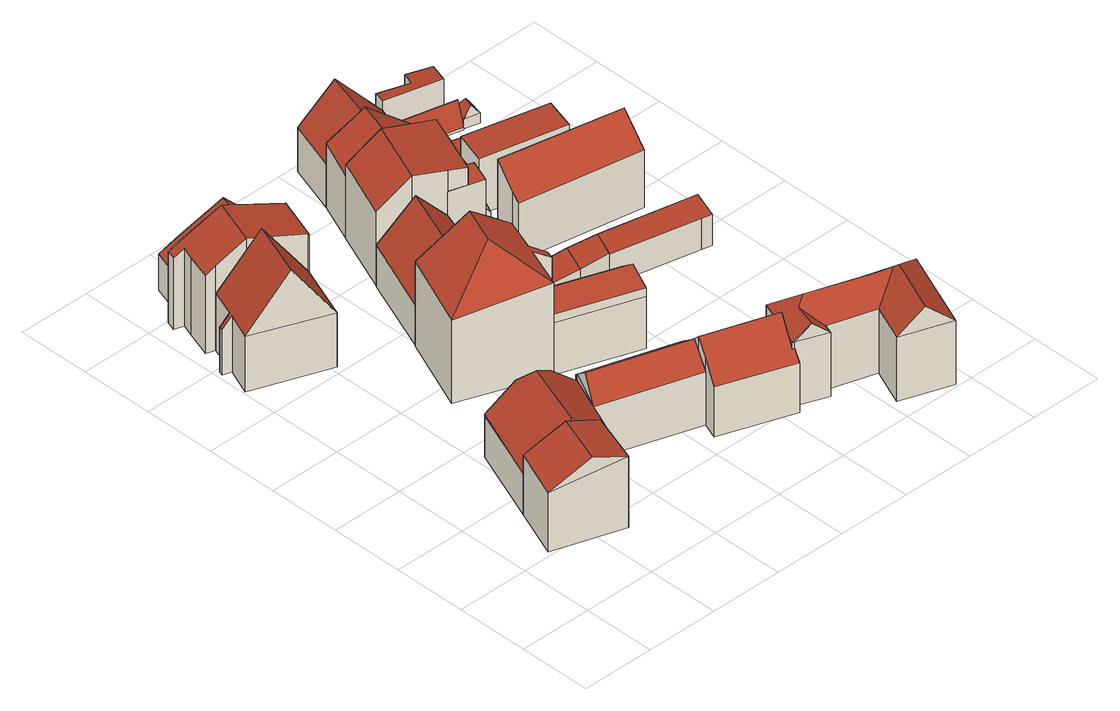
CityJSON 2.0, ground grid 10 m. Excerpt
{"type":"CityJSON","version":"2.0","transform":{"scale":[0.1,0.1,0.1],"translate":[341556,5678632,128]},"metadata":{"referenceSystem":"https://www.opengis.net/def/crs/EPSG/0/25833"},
"CityObjects":{
"building1":{"type":"Building","attributes":{"Dachtyp_tdc":"tdcGableRoof","Gemeindeschluessel":14729160,"Dachneigung":30.08,"QualitaetDacherkennung":36,"Geometrietyp2DReferenz":"3000","function":"31001_9998","roofType":"3100","measuredHeight":11.53},"geometry":[{"type":"MultiSurface","lod":"2","boundaries":[[[0,1,2,3]],[[1,4,5,2]],[[4,6,7,5]],[[6,0,3,7]],[[4,1,8]],[[0,6,9]],[[1,0,9,8]],[[6,4,8,9]],[[3,2,5,7]]],"semantics":{"surfaces":[{"type":"WallSurface"},{"type":"RoofSurface"},{"type":"GroundSurface"}],"values":[0,0,0,0,0,0,1,1,2]}}]},
"building2":{"type":"Building","attributes":{"Dachtyp_tdc":"tdcFreeFormRoof","Gemeindeschluessel":14729160,"Dachneigung":43.62,"QualitaetDacherkennung":54,"Geometrietyp2DReferenz":"3000","function":"31001_9998","roofType":"5000","measuredHeight":11.54},"geometry":[{"type":"MultiSurface","lod":"2","boundaries":[[[10,11,12,13]],[[11,14,15,12]],[[14,16,17,15]],[[16,18,19,17]],[[18,20,5,19]],[[20,21,22,5]],[[21,23,2,22]],[[23,10,13,2]],[[24,25,26]],[[24,27,23,28,25]],[[29,26,25,28,30,31,32,33]],[[11,29,33,14]],[[14,33,32,16]],[[18,31,30,20]],[[16,32,31,18]],[[20,30,28,21]],[[10,27,24,26,29,11]],[[21,28,23]],[[23,27,10]],[[13,12,15,17,19,5,22,2]]],"semantics":{"surfaces":[{"type":"WallSurface"},{"type":"RoofSurface"},{"type":"GroundSurface"}],"values":[0,0,0,0,0,0,0,0,1,1,1,0,0,0,0,0,0,0,0,2]}}]},
"building3":{"type":"Building","attributes":{"Dachtyp_tdc":"tdcFreeFormRoof","Gemeindeschluessel":14729160,"Dachneigung":54.45,"QualitaetDacherkennung":76,"Geometrietyp2DReferenz":"3000","function":"31001_9998","roofType":"5000","measuredHeight":15.47},"geometry":[{"type":"MultiSurface","lod":"2","boundaries":[[[34,35,36,37]],[[35,38,39,36]],[[38,40,41,39]],[[40,42,43,41]],[[42,44,45,43]],[[44,46,47,45]],[[46,48,49,47]],[[48,34,37,49]],[[42,40,50,51,34,48,46,44]],[[38,35,51,50]],[[35,34,51]],[[40,38,50]],[[37,36,39,41,43,45,47,49]]],"semantics":{"surfaces":[{"type":"WallSurface"},{"type":"RoofSurface"},{"type":"GroundSurface"}],"values":[0,0,0,0,0,0,0,0,1,1,0,0,2]}}]},
"building4":{"type":"Building","attributes":{"Dachtyp_tdc":"tdcGableRoof","Gemeindeschluessel":14729160,"Dachneigung":15.22,"QualitaetDacherkennung":49,"Geometrietyp2DReferenz":"3000","function":"31001_9998","roofType":"3100","measuredHeight":14.69},"geometry":[{"type":"MultiSurface","lod":"2","boundaries":[[[52,53,54,55]],[[53,56,57,54]],[[56,58,59,57]],[[58,60,61,59]],[[60,62,63,61]],[[62,64,65,63]],[[64,66,67,65]],[[66,68,36,67]],[[68,69,70,36]],[[69,71,37,70]],[[71,72,73,37]],[[72,52,55,73]],[[69,68,66,64,62]],[[62,60,58,56,53,52,72,71,69]],[[55,54,57,59,61,63,65,67,36,70,37,73]]],"semantics":{"surfaces":[{"type":"WallSurface"},{"type":"RoofSurface"},{"type":"GroundSurface"}],"values":[0,0,0,0,0,0,0,0,0,0,0,0,1,1,2]}}]},
"building5":{"type":"Building","attributes":{"Dachtyp_tdc":"tdcGableRoof","Gemeindeschluessel":14729160,"Dachneigung":33.84,"QualitaetDacherkennung":60,"Geometrietyp2DReferenz":"3000","function":"31001_9998","roofType":"3100","measuredHeight":10.56},"geometry":[{"type":"MultiSurface","lod":"2","boundaries":[[[74,75,76,77]],[[75,78,79,76]],[[78,80,81,79]],[[80,82,83,81]],[[82,84,85,83]],[[84,86,87,85]],[[86,88,89,87]],[[88,74,77,89]],[[84,82,80,78,75]],[[75,74,88,86,84]],[[77,76,79,81,83,85,87,89]]],"semantics":{"surfaces":[{"type":"WallSurface"},{"type":"RoofSurface"},{"type":"GroundSurface"}],"values":[0,0,0,0,0,0,0,0,1,1,2]}}]},
"building6":{"type":"Building","attributes":{"Dachtyp_tdc":"tdcFreeFormRoof","Gemeindeschluessel":14729160,"Dachneigung":41.05,"QualitaetDacherkennung":54,"Geometrietyp2DReferenz":"3000","function":"31001_9998","roofType":"5000","measuredHeight":10.07},"geometry":[{"type":"MultiSurface","lod":"2","boundaries":[[[90,91,92,93]],[[91,94,95,92]],[[94,96,97,95]],[[96,98,99,97]],[[98,90,93,99]],[[90,100,101,91]],[[100,98,96,94,101]],[[94,91,101]],[[90,98,100]],[[93,92,95,97,99]]],"semantics":{"surfaces":[{"type":"WallSurface"},{"type":"RoofSurface"},{"type":"GroundSurface"}],"values":[0,0,0,0,0,1,1,0,0,2]}}]},
"building7":{"type":"Building","attributes":{"Gemeindeschluessel":14729160,"Geometrietyp2DReferenz":"3000","function":"31001_9998","roofType":"9999"},"children":["building7-1","building7-2"]},
"building7-1":{"type":"BuildingPart","attributes":{"Dachtyp_tdc":"tdcPolyFlatRoof","Dachneigung":7.81,"QualitaetDacherkennung":49,"Geometrietyp2DReferenz":"3000","roofType":"2100","measuredHeight":5.56},"parents":["building7"],"geometry":[{"type":"MultiSurface","lod":"2","boundaries":[[[102,103,104,105]],[[103,106,107,104]],[[106,108,109,107]],[[108,110,111,109]],[[108,106,103,102,110]],[[111,105,104,107,109]],[[105,111,110,102]]],"semantics":{"surfaces":[{"type":"WallSurface"},{"type":"RoofSurface"},{"type":"GroundSurface"},{"type":"ClosureSurface"}],"values":[0,0,0,0,1,2,3]}}]},
"building7-2":{"type":"BuildingPart","attributes":{"Dachtyp_tdc":"tdcHipAndGableRoof","Dachneigung":35.91,"QualitaetDacherkennung":67,"Geometrietyp2DReferenz":"3000","roofType":"5000","measuredHeight":16.88},"parents":["building7"],"geometry":[{"type":"MultiSurface","lod":"2","boundaries":[[[112,113,114,115]],[[113,116,102,105,114]],[[117,118,119,111,110]],[[118,120,121,119]],[[120,122,123,121]],[[122,124,125,123]],[[124,126,127,125]],[[126,128,129,127]],[[128,130,131,129]],[[130,132,133,131]],[[132,112,115,133]],[[128,126,134]],[[126,124,122,120,118,117,116,113,112,132,134]],[[132,130,128,134]],[[115,114,105,111,119,121,123,125,127,129,131,133]],[[117,110,102,116]],[[110,111,105,102]]],"semantics":{"surfaces":[{"type":"WallSurface"},{"type":"RoofSurface"},{"type":"GroundSurface"},{"type":"ClosureSurface"}],"values":[0,0,0,0,0,0,0,0,0,0,0,1,1,1,2,0,3]}}]},
"building8":{"type":"Building","attributes":{"Dachtyp_tdc":"tdcGableRoof","Gemeindeschluessel":14729160,"Dachneigung":46.92,"QualitaetDacherkennung":65,"Geometrietyp2DReferenz":"3000","function":"31001_9998","roofType":"3100","measuredHeight":11.14},"geometry":[{"type":"MultiSurface","lod":"2","boundaries":[[[135,136,137,138]],[[136,139,140,137]],[[139,141,142,140]],[[141,143,144,142]],[[143,145,146,144]],[[145,147,148,146]],[[147,149,150,148]],[[149,135,138,150]],[[145,143,141,139]],[[139,136,135,149,147,145]],[[138,137,140,142,144,146,148,150]]],"semantics":{"surfaces":[{"type":"WallSurface"},{"type":"RoofSurface"},{"type":"GroundSurface"}],"values":[0,0,0,0,0,0,0,0,1,1,2]}}]},
"building9":{"type":"Building","attributes":{"Dachtyp_tdc":"tdcGableRoof","Gemeindeschluessel":14729160,"Dachneigung":45.16,"QualitaetDacherkennung":53,"Geometrietyp2DReferenz":"3000","function":"31001_9998","roofType":"3100","measuredHeight":11.36},"geometry":[{"type":"MultiSurface","lod":"2","boundaries":[[[151,152,153,154]],[[152,155,93,153]],[[155,156,157,93]],[[156,158,99,157]],[[158,159,160,99]],[[159,161,162,160]],[[161,163,164,162]],[[163,165,166,164]],[[165,151,154,166]],[[161,159,158,156]],[[156,155,152,151,165,163,161]],[[154,153,93,157,99,160,162,164,166]]],"semantics":{"surfaces":[{"type":"WallSurface"},{"type":"RoofSurface"},{"type":"GroundSurface"}],"values":[0,0,0,0,0,0,0,0,0,1,1,2]}}]},
"building10":{"type":"Building","attributes":{"Dachtyp_tdc":"tdcFreeFormRoof","Gemeindeschluessel":14729160,"Dachneigung":15.67,"QualitaetDacherkennung":51,"Geometrietyp2DReferenz":"3000","function":"31001_9998","roofType":"5000","measuredHeight":9.6},"geometry":[{"type":"MultiSurface","lod":"2","boundaries":[[[167,168,169,170]],[[168,171,172,169]],[[171,173,174,172]],[[173,175,176,174]],[[175,167,170,176]],[[177,178,179,180]],[[173,181,182,177,180]],[[168,182,181,171]],[[167,178,177,182,168]],[[171,181,173]],[[175,179,178,167]],[[173,180,179,175]],[[170,169,172,174,176]]],"semantics":{"surfaces":[{"type":"WallSurface"},{"type":"RoofSurface"},{"type":"GroundSurface"}],"values":[0,0,0,0,0,1,1,0,0,0,0,0,2]}}]},
"building11":{"type":"Building","attributes":{"Dachtyp_tdc":"tdcFreeFormRoof","Gemeindeschluessel":14729160,"Dachneigung":69.59,"QualitaetDacherkennung":11,"Geometrietyp2DReferenz":"3000","function":"31001_9998","roofType":"5000","measuredHeight":6.11},"geometry":[{"type":"MultiSurface","lod":"2","boundaries":[[[183,184,185,186]],[[184,187,188,185]],[[187,189,190,188]],[[189,191,192,190]],[[191,183,186,192]],[[187,184,193,194,189]],[[193,183,191,194]],[[184,183,193]],[[191,189,194]],[[186,185,188,190,192]]],"semantics":{"surfaces":[{"type":"WallSurface"},{"type":"RoofSurface"},{"type":"GroundSurface"}],"values":[0,0,0,0,0,1,1,0,0,2]}}]},
"building12":{"type":"Building","attributes":{"Gemeindeschluessel":14729160,"Geometrietyp2DReferenz":"3000","function":"31001_9998","roofType":"9999"},"children":["building12-1","building12-2"]},
"building12-1":{"type":"BuildingPart","attributes":{"Dachtyp_tdc":"tdcPolyFlatRoof","Dachneigung":0,"QualitaetDacherkennung":69,"Geometrietyp2DReferenz":"3000","roofType":"1000","measuredHeight":10.14},"parents":["building12"],"geometry":[{"type":"MultiSurface","lod":"2","boundaries":[[[195,196,197,198]],[[196,199,200,197]],[[201,202,203,204]],[[202,195,198,203]],[[202,201,205,199,196,195]],[[198,197,200,206,204,203]],[[206,200,199,205]],[[204,206,205,201]]],"semantics":{"surfaces":[{"type":"WallSurface"},{"type":"RoofSurface"},{"type":"GroundSurface"},{"type":"ClosureSurface"}],"values":[0,0,0,0,1,2,3,3]}}]},
"building12-2":{"type":"BuildingPart","attributes":{"Dachtyp_tdc":"tdcGableRoof","Dachneigung":10.56,"QualitaetDacherkennung":53,"Geometrietyp2DReferenz":"3000","roofType":"3100","measuredHeight":14.01},"parents":["building12"],"geometry":[{"type":"MultiSurface","lod":"2","boundaries":[[[207,208,209,210]],[[208,211,212,209]],[[211,213,201,204,212]],[[214,215,197,200,199]],[[215,216,217,197]],[[216,218,219,217]],[[218,220,221,219]],[[220,207,210,221]],[[216,215,214,222,213,211,208,207]],[[207,220,218,216]],[[210,209,212,204,206,200,197,217,219,221]],[[222,205,201,213]],[[205,206,204,201]],[[199,205,222,214]],[[199,200,206,205]]],"semantics":{"surfaces":[{"type":"WallSurface"},{"type":"RoofSurface"},{"type":"GroundSurface"},{"type":"ClosureSurface"}],"values":[0,0,0,0,0,0,0,0,1,1,2,0,3,0,3]}}]},
"building13":{"type":"Building","attributes":{"Dachtyp_tdc":"tdcPolyFlatRoof","Gemeindeschluessel":14729160,"Dachneigung":0,"QualitaetDacherkennung":27,"Geometrietyp2DReferenz":"3000","function":"31001_9998","roofType":"1000","measuredHeight":3},"geometry":[{"type":"MultiSurface","lod":"2","boundaries":[[[223,224,225,226]],[[224,227,228,225]],[[227,229,230,228]],[[229,231,232,230]],[[231,223,226,232]],[[231,229,227,224,223]],[[226,225,228,230,232]]],"semantics":{"surfaces":[{"type":"WallSurface"},{"type":"RoofSurface"},{"type":"GroundSurface"}],"values":[0,0,0,0,0,1,2]}}]},
"building14":{"type":"Building","attributes":{"Dachtyp_tdc":"tdcPolyFlatRoof","Gemeindeschluessel":14729160,"Dachneigung":6.98,"QualitaetDacherkennung":77,"Geometrietyp2DReferenz":"3000","function":"31001_9998","roofType":"2100","measuredHeight":4.96},"geometry":[{"type":"MultiSurface","lod":"2","boundaries":[[[233,234,235,236]],[[234,108,237,235]],[[108,106,238,237]],[[106,233,236,238]],[[106,108,234,233]],[[236,235,237,238]]],"semantics":{"surfaces":[{"type":"WallSurface"},{"type":"RoofSurface"},{"type":"GroundSurface"}],"values":[0,0,0,0,1,2]}}]},
"building15":{"type":"Building","attributes":{"Dachtyp_tdc":"tdcFreeFormRoof","Gemeindeschluessel":14729160,"Dachneigung":41.04,"QualitaetDacherkennung":27,"Geometrietyp2DReferenz":"3000","function":"31001_9998","roofType":"5000","measuredHeight":12.34},"geometry":[{"type":"MultiSurface","lod":"2","boundaries":[[[239,240,241,242]],[[240,243,244,241]],[[243,245,166,244]],[[245,246,164,166]],[[246,247,160,164]],[[247,248,249,160]],[[248,250,251,249]],[[250,252,253,251]],[[252,254,255,253]],[[254,239,242,255]],[[256,254,252]],[[257,256,252,250]],[[258,259,257,250,248]],[[260,258,248,247]],[[261,262,260,247,246]],[[245,261,246]],[[261,245,243]],[[262,261,243,240]],[[259,258,260,262,240,239]],[[256,257,259,239,254]],[[242,241,244,166,164,160,249,251,253,255]]],"semantics":{"surfaces":[{"type":"WallSurface"},{"type":"RoofSurface"},{"type":"GroundSurface"}],"values":[0,0,0,0,0,0,0,0,0,0,0,1,1,1,1,0,0,1,1,1,2]}}]},
"building16":{"type":"Building","attributes":{"Dachtyp_tdc":"tdcFreeFormRoof","Gemeindeschluessel":14729160,"Dachneigung":68.31,"QualitaetDacherkennung":11,"Geometrietyp2DReferenz":"3000","function":"31001_9998","roofType":"5000","measuredHeight":4.93},"geometry":[{"type":"MultiSurface","lod":"2","boundaries":[[[263,264,265,266]],[[264,267,268,265]],[[267,269,270,268]],[[269,271,272,270]],[[271,263,266,272]],[[271,269,273,274]],[[263,274,273,267,264]],[[263,271,274]],[[269,267,273]],[[266,265,268,270,272]]],"semantics":{"surfaces":[{"type":"WallSurface"},{"type":"RoofSurface"},{"type":"GroundSurface"}],"values":[0,0,0,0,0,1,1,0,0,2]}}]},
"building17":{"type":"Building","attributes":{"Dachtyp_tdc":"tdcFreeFormRoof","Gemeindeschluessel":14729160,"Dachneigung":16.19,"QualitaetDacherkennung":23,"Geometrietyp2DReferenz":"3000","function":"31001_9998","roofType":"5000","measuredHeight":6.04},"geometry":[{"type":"MultiSurface","lod":"2","boundaries":[[[275,276,277,278]],[[276,279,280,277]],[[279,281,282,280]],[[281,283,284,282]],[[283,275,278,284]],[[285,286,287,283,281]],[[285,281,279]],[[286,285,279,276]],[[287,286,276,275]],[[287,275,283]],[[278,277,280,282,284]]],"semantics":{"surfaces":[{"type":"WallSurface"},{"type":"RoofSurface"},{"type":"GroundSurface"}],"values":[0,0,0,0,0,1,1,1,1,1,2]}}]},
"building18":{"type":"Building","attributes":{"Gemeindeschluessel":14729160,"Geometrietyp2DReferenz":"3000","function":"31001_9998","roofType":"9999"},"children":["building18-1","building18-2"]},
"building18-1":{"type":"BuildingPart","attributes":{"Dachtyp_tdc":"tdcGableRoof","Dachneigung":38.17,"QualitaetDacherkennung":49,"Geometrietyp2DReferenz":"3000","roofType":"3100","measuredHeight":12.52},"parents":["building18"],"geometry":[{"type":"MultiSurface","lod":"2","boundaries":[[[288,289,290,291]],[[289,292,293,294,290]],[[295,296,297,298,299]],[[296,300,301,297]],[[300,302,303,301]],[[302,304,305,303]],[[304,306,307,305]],[[306,288,291,307]],[[302,300,296,295,292,289,288]],[[288,306,304,302]],[[291,290,294,298,297,301,303,305,307]],[[295,299,293,292]],[[299,298,294,293]]],"semantics":{"surfaces":[{"type":"WallSurface"},{"type":"RoofSurface"},{"type":"GroundSurface"},{"type":"ClosureSurface"}],"values":[0,0,0,0,0,0,0,0,1,1,2,0,3]}}]},
"building18-2":{"type":"BuildingPart","attributes":{"Dachtyp_tdc":"tdcPolyFlatRoof","Dachneigung":4.97,"QualitaetDacherkennung":70,"Geometrietyp2DReferenz":"3000","roofType":"2100","measuredHeight":3.51},"parents":["building18"],"geometry":[{"type":"MultiSurface","lod":"2","boundaries":[[[293,308,309,294]],[[308,310,311,309]],[[310,312,313,311]],[[312,299,298,313]],[[312,310,308,293,299]],[[298,294,309,311,313]],[[294,298,299,293]]],"semantics":{"surfaces":[{"type":"WallSurface"},{"type":"RoofSurface"},{"type":"GroundSurface"},{"type":"ClosureSurface"}],"values":[0,0,0,0,1,2,3]}}]},
"building19":{"type":"Building","attributes":{"Dachtyp_tdc":"tdcFreeFormRoof","Gemeindeschluessel":14729160,"Dachneigung":47.93,"QualitaetDacherkennung":62,"Geometrietyp2DReferenz":"3000","function":"31001_9998","roofType":"5000","measuredHeight":11.41},"geometry":[{"type":"MultiSurface","lod":"2","boundaries":[[[314,315,290,316]],[[315,317,307,290]],[[317,318,319,307]],[[318,320,321,319]],[[320,314,316,321]],[[315,314,320,322,323]],[[323,322,318,317]],[[320,318,322]],[[317,315,323]],[[316,290,307,319,321]]],"semantics":{"surfaces":[{"type":"WallSurface"},{"type":"RoofSurface"},{"type":"GroundSurface"}],"values":[0,0,0,0,0,1,1,0,0,2]}}]},
"building20":{"type":"Building","attributes":{"Dachtyp_tdc":"tdcPolyFlatRoof","Gemeindeschluessel":14729160,"Dachneigung":7.56,"QualitaetDacherkennung":71,"Geometrietyp2DReferenz":"3000","function":"31001_9998","roofType":"2100","measuredHeight":4.84},"geometry":[{"type":"MultiSurface","lod":"2","boundaries":[[[324,233,325,326]],[[233,327,328,325]],[[327,329,330,328]],[[329,331,332,330]],[[331,324,326,332]],[[331,329,327,233,324]],[[326,325,328,330,332]]],"semantics":{"surfaces":[{"type":"WallSurface"},{"type":"RoofSurface"},{"type":"GroundSurface"}],"values":[0,0,0,0,0,1,2]}}]},
"building21":{"type":"Building","attributes":{"Dachtyp_tdc":"tdcPolyFlatRoof","Gemeindeschluessel":14729160,"Dachneigung":40.7,"QualitaetDacherkennung":52,"Geometrietyp2DReferenz":"3000","function":"31001_9998","roofType":"2100","measuredHeight":11.8},"geometry":[{"type":"MultiSurface","lod":"2","boundaries":[[[333,334,335,336]],[[334,337,338,335]],[[337,339,340,338]],[[339,341,342,340]],[[341,333,336,342]],[[341,339,337,334,333]],[[336,335,338,340,342]]],"semantics":{"surfaces":[{"type":"WallSurface"},{"type":"RoofSurface"},{"type":"GroundSurface"}],"values":[0,0,0,0,0,1,2]}}]},
"building22":{"type":"Building","attributes":{"Dachtyp_tdc":"tdcPolyFlatRoof","Gemeindeschluessel":14729160,"Dachneigung":4.67,"QualitaetDacherkennung":82,"Geometrietyp2DReferenz":"3000","function":"31001_9998","roofType":"2100","measuredHeight":8.36},"geometry":[{"type":"MultiSurface","lod":"2","boundaries":[[[343,344,345,346]],[[344,347,270,345]],[[347,348,349,270]],[[348,343,346,349]],[[348,347,344,343]],[[346,345,270,349]]],"semantics":{"surfaces":[{"type":"WallSurface"},{"type":"RoofSurface"},{"type":"GroundSurface"}],"values":[0,0,0,0,1,2]}}]},
"building23":{"type":"Building","attributes":{"Dachtyp_tdc":"tdcFreeFormRoof","Gemeindeschluessel":14729160,"Dachneigung":69.01,"QualitaetDacherkennung":18,"Geometrietyp2DReferenz":"3000","function":"31001_9998","roofType":"5000","measuredHeight":3.48},"geometry":[{"type":"MultiSurface","lod":"2","boundaries":[[[350,351,352,353]],[[351,354,355,352]],[[354,356,357,355]],[[356,358,359,357]],[[358,350,353,359]],[[350,360,361]],[[358,360,350]],[[360,358,356]],[[360,356,354]],[[361,360,354,351]],[[361,351,350]],[[353,352,355,357,359]]],"semantics":{"surfaces":[{"type":"WallSurface"},{"type":"RoofSurface"},{"type":"GroundSurface"}],"values":[0,0,0,0,0,1,1,1,0,1,0,2]}}]},
"building24":{"type":"Building","attributes":{"Dachtyp_tdc":"tdcPolyFlatRoof","Gemeindeschluessel":14729160,"Dachneigung":4.17,"QualitaetDacherkennung":58,"Geometrietyp2DReferenz":"3000","function":"31001_9998","roofType":"2100","measuredHeight":5.91},"geometry":[{"type":"MultiSurface","lod":"2","boundaries":[[[362,363,364,365]],[[363,366,367,364]],[[366,368,369,367]],[[368,370,371,369]],[[370,372,373,371]],[[372,362,365,373]],[[372,370,368,366,363,362]],[[365,364,367,369,371,373]]],"semantics":{"surfaces":[{"type":"WallSurface"},{"type":"RoofSurface"},{"type":"GroundSurface"}],"values":[0,0,0,0,0,0,1,2]}}]},
"building25":{"type":"Building","attributes":{"Dachtyp_tdc":"tdcPolyFlatRoof","Gemeindeschluessel":14729160,"Dachneigung":0,"QualitaetDacherkennung":77,"Geometrietyp2DReferenz":"3000","function":"31001_9998","roofType":"1000","measuredHeight":2.11},"geometry":[{"type":"MultiSurface","lod":"2","boundaries":[[[374,375,376,377]],[[375,378,379,376]],[[378,380,381,379]],[[380,374,377,381]],[[380,378,375,374]],[[377,376,379,381]]],"semantics":{"surfaces":[{"type":"WallSurface"},{"type":"RoofSurface"},{"type":"GroundSurface"}],"values":[0,0,0,0,1,2]}}]},
"building26":{"type":"Building","attributes":{"Dachtyp_tdc":"tdcFreeFormRoof","Gemeindeschluessel":14729160,"Dachneigung":54.66,"QualitaetDacherkennung":12,"Geometrietyp2DReferenz":"3000","function":"31001_9998","roofType":"5000","measuredHeight":3},"geometry":[{"type":"MultiSurface","lod":"2","boundaries":[[[382,383,384,385]],[[383,386,387,384]],[[386,388,389,387]],[[388,382,385,389]],[[390,391,388,386]],[[390,386,383]],[[391,390,383,382]],[[391,382,388]],[[385,384,387,389]]],"semantics":{"surfaces":[{"type":"WallSurface"},{"type":"RoofSurface"},{"type":"GroundSurface"}],"values":[0,0,0,0,1,0,1,1,2]}}]}
},
"vertices":[
[43,106,86],[70,174,87],[70,174,2],[43,106,2],[161,144,104],[161,144,2],[138,75,103],[138,75,2],[120,157,117],[95,89,117],
[112,278,60],[218,239,60],[218,239,2],[112,278,2],[195,189,60],[195,189,2],[188,173,60],[188,173,2],[173,140,60],[173,140,2],[161,144,60],[128,155,60],[128,155,2],[70,174,60],[148,265,99],[161,245,117],[188,250,99],[112,278,63],[128,155,117],[218,239,74],[161,144,90],[173,140,80],[188,173,78],[195,189,77],
[31,625,83],[139,588,77],[139,588,3],[31,625,3],[107,509,80],[107,509,3],[2,548,82],[2,548,3],[17,584,83],[17,584,3],[5,588,67],[5,588,3],[7,594,67],[7,594,3],[19,590,83],[19,590,3],[55,529,158],[84,606,158],
[31,665,113],[37,681,113],[37,681,3],[31,665,3],[24,685,104],[24,685,3],[28,698,104],[28,698,3],[43,693,115],[43,693,3],[89,675,150],[89,675,3],[161,646,129],[161,646,3],[140,587,129],[140,587,3],[139,588,130],[67,612,150],[67,612,3],[31,625,123],[19,629,113],[19,629,3],
[87,738,74],[136,720,109],[136,720,4],[87,738,4],[183,703,61],[183,703,4],[165,645,61],[165,645,4],[161,646,65],[161,646,4],[118,664,109],[118,664,4],[43,693,55],[43,693,4],[61,747,55],[61,747,4],
[328,146,78],[195,189,78],[195,189,3],[328,146,3],[218,239,84],[218,239,3],[219,242,81],[219,242,3],[348,203,79],[348,203,3],[338,174,104],[208,216,104],
[310,438,57],[348,435,58],[348,435,2],[310,438,2],[392,433,58],[392,433,2],[380,399,53],[380,399,2],[299,407,53],[299,407,2],
[284,446,155],[308,438,137],[308,438,2],[284,446,2],[310,438,136],[299,407,135],[295,396,135],[295,396,2],[317,388,119],[317,388,2],[314,377,119],[314,377,2],[291,385,135],[291,385,2],[270,329,134],[270,329,2],[153,373,120],[153,373,2],[197,476,122],[197,476,2],[261,454,171],[261,454,2],[240,403,171],
[291,464,70],[284,446,70],[284,446,3],[291,464,3],[244,460,115],[244,460,3],[197,476,60],[197,476,3],[240,582,62],[240,582,3],[287,567,115],[287,567,3],[325,555,72],[325,555,3],[317,531,70],[317,531,3],
[419,89,73],[320,124,74],[320,124,3],[419,89,3],[328,146,98],[334,163,116],[334,163,3],[348,203,75],[447,171,73],[447,171,3],[431,130,116],[431,130,3],[420,102,85],[420,102,3],[423,101,85],[423,101,3],
[270,329,77],[291,385,77],[291,385,3],[270,329,3],[314,377,77],[314,377,3],[397,348,77],[397,348,3],[377,291,77],[377,291,3],[282,361,99],[270,329,89],[377,291,89],[388,324,99],[314,377,78],[291,385,78],
[349,463,67],[348,435,33],[348,435,9],[349,463,9],[308,438,38],[308,438,9],[284,446,59],[284,446,9],[291,464,67],[291,464,9],[348,449,70],[285,450,70],
[371,541,106],[325,555,106],[325,555,4],[371,541,4],[325,556,106],[325,556,4],[363,581,106],[383,572,106],[383,572,4],[363,581,4],[350,548,106],[350,548,4],
[318,654,144],[385,635,131],[385,635,4],[318,654,4],[370,597,131],[370,597,4],[363,581,131],[325,556,136],[325,555,136],[283,569,144],[283,569,4],[240,582,109],[240,582,4],[275,667,109],[275,667,4],[350,548,131],
[317,531,39],[325,555,39],[325,555,9],[317,531,9],[371,541,39],[371,541,9],[389,540,39],[389,540,9],[383,510,39],[383,510,9],
[434,427,58],[422,396,54],[422,396,8],[434,427,8],[380,399,8],[392,433,8],
[532,78,94],[468,97,94],[468,97,3],[532,78,3],[464,85,94],[464,85,3],[423,101,94],[420,102,94],[447,171,94],[558,133,94],[558,133,3],[625,113,94],[625,113,3],[579,3,94],[579,3,3],[510,27,94],[510,27,3],[544,15,126],[576,90,126],[548,104,120],[573,97,120],[466,131,122],[442,93,114],[453,125,113],
[383,572,53],[363,581,40],[363,581,9],[383,572,9],[370,597,42],[370,597,9],[407,588,29],[407,588,9],[402,565,29],[402,565,9],[396,591,58],[391,569,58],
[370,597,63],[385,635,63],[385,635,8],[370,597,8],[412,628,63],[412,628,8],[417,628,63],[417,628,8],[407,588,63],[407,588,8],[412,624,64],[396,615,68],[390,596,69],
[345,707,130],[398,691,87],[398,691,5],[345,707,5],[426,685,64],[426,685,40],[426,685,5],[416,643,62],[412,628,61],[412,628,5],[416,643,5],[416,643,40],[385,635,83],[385,635,5],[327,652,130],[327,652,5],[275,667,93],[275,667,5],[298,721,97],[298,721,5],
[480,674,36],[480,674,5],[473,647,36],[473,647,5],[470,630,36],[470,630,5],
[413,735,55],[398,691,56],[413,735,5],[298,721,66],[321,790,67],[321,790,5],[422,758,54],[422,758,5],[365,776,120],[344,707,120],
[422,396,53],[434,427,9],[422,396,9],[564,400,58],[564,400,9],[555,367,53],[555,367,9],[541,370,53],[541,370,9],
[556,509,124],[549,470,90],[549,470,8],[556,509,8],[381,499,90],[381,499,8],[383,510,99],[383,510,8],[389,540,126],[389,540,8],
[531,601,93],[522,562,89],[522,562,9],[531,601,9],[407,588,89],[417,628,93],[417,628,9],
[509,736,10],[504,712,10],[504,712,7],[509,736,7],[413,735,10],[413,735,7],[422,758,10],[422,758,7],[499,739,10],[499,739,7],[417,746,41],[506,724,42],
[422,758,67],[427,774,66],[427,774,8],[422,758,8],[469,760,66],[469,760,8],[475,777,65],[475,777,8],[508,765,65],[508,765,8],[499,739,67],[499,739,8],
[510,638,30],[473,647,30],[473,647,9],[510,638,9],[480,674,30],[480,674,9],[517,668,30],[517,668,9],
[531,731,22],[525,707,22],[525,707,8],[531,731,8],[504,712,22],[504,712,8],[509,736,22],[509,736,8],[514,710,38],[518,723,38]
]}
